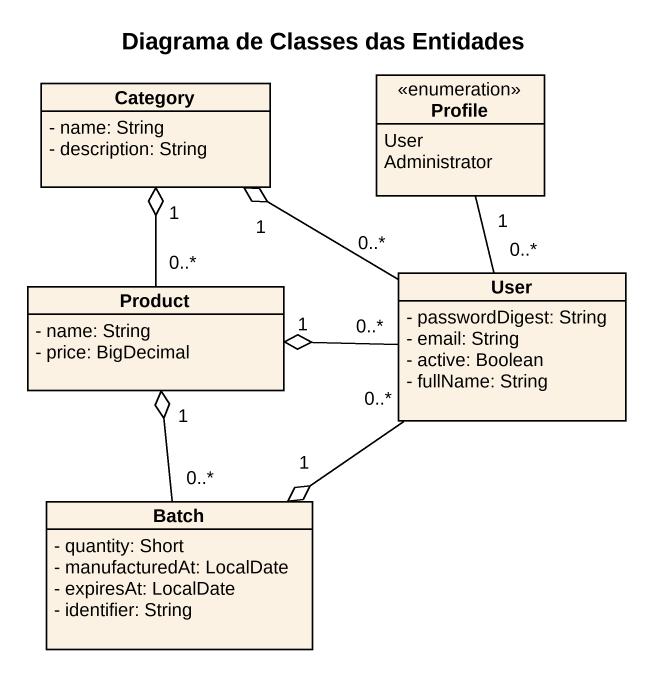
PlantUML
@startuml
title Diagrama de Classes das Entidades
hide circle
hide empty members
skinparam classAttributeIconSize 0
class Category {
  - name: String
  - description: String
}
enum Profile {
  User
  Administrator
}
class Product {
  - name: String
  - price: BigDecimal
}
class User {
  - passwordDigest: String
  - email: String
  - active: Boolean
  - fullName: String
}
class Batch {
  - quantity: Short
  - manufacturedAt: LocalDate
  - expiresAt: LocalDate
  - identifier: String
}
Product "0..*" -up-o "1" Category
User "0..*" -left-o "1" Category
User "0..*" -up- "1" Profile
User "0..*" -left-o "1" Product
User "0..*" --o "1" Batch
Batch "0..*" -up-o "1" Product
@enduml
